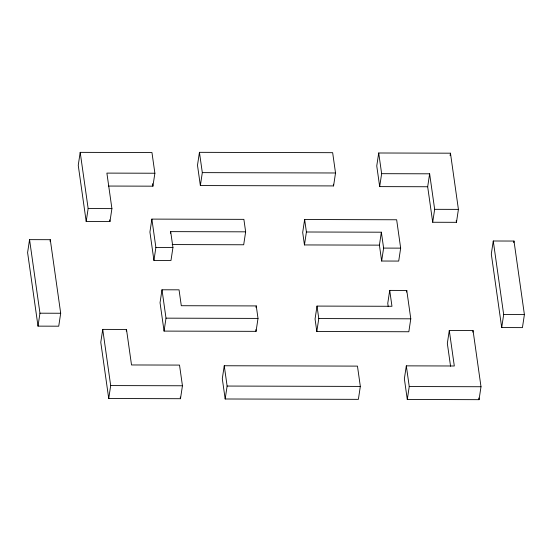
<?xml version="1.0" encoding="UTF-8"?>
<svg xmlns="http://www.w3.org/2000/svg" width="552" height="552" viewBox="0 0 552 552"><rect width="100%" height="100%" fill="white"/><g stroke="black" fill="none" stroke-linecap="round" stroke-linejoin="round"><path stroke-width="0.83" d="M29.56 239.644L27.6 252.581L38.005 326.135L58.733 326.191L60.692 313.253L50.287 239.699L29.56 239.644L39.958 313.198L38.005 326.135M50.046 241.314L50.287 239.699M80.199 152.352L78.239 165.29L86.188 221.49L109.951 221.552L111.911 208.615L106.888 173.107L154.884 173.231L151.959 152.545L80.199 152.352L88.147 208.552L86.188 221.49M102.734 329.385L100.781 342.323L108.73 398.516L180.483 398.71L182.443 385.772L179.517 365.086L131.521 364.962L126.498 329.447L102.734 329.385L110.683 385.586L108.73 398.516M126.256 331.069L126.498 329.447M108.358 186.052L152.925 186.169L154.884 173.231M151.876 219.103L149.916 232.04L153.932 260.42L170.982 260.461L172.942 247.524L170.692 231.633L245.647 231.833L243.88 219.351L151.876 219.103L155.885 247.482L153.932 260.42M170.451 233.254L170.692 231.633M161.998 289.786L160.039 302.724L164.054 331.096L256.059 331.345L258.012 318.407L256.252 305.925L181.297 305.718L179.048 289.828L161.998 289.786L166.007 318.159L164.054 331.096M199.445 152.324L197.485 165.262L200.362 185.569L333.574 185.92L335.526 172.983L332.656 152.683L199.445 152.324L202.315 172.631L200.362 185.569M224.25 365.755L222.297 378.693L225.168 398.992L358.379 399.351L360.332 386.414L357.461 366.114L224.25 365.755L227.12 386.055L225.168 398.992M245.647 231.833L243.687 244.771L172.183 244.577M256.004 307.54L256.252 305.925M379.41 245.136L381.653 261.027L398.71 261.075L400.662 248.138L396.653 219.765L304.642 219.517L302.689 232.454L304.456 244.936L379.41 245.136L381.363 232.199L306.408 231.999L304.456 244.936M389.719 290.393L391.968 306.284L317.014 306.084L315.054 319.022L316.82 331.504L408.832 331.752L410.785 318.815L406.769 290.442L389.719 290.393L387.759 303.331L388.235 306.677M316.82 331.504L318.78 318.566L317.014 306.084M427.676 186.748L432.699 222.256L456.463 222.318L458.415 209.38L450.466 153.187L378.713 152.994L376.754 165.931L379.679 186.617L427.676 186.748L429.635 173.811L381.639 173.68L379.679 186.617M381.653 261.027L383.612 248.089L381.363 232.199M406.527 292.056L406.769 290.442M449.293 330.475L454.31 365.99L406.32 365.859L404.361 378.796L407.286 399.482L479.046 399.676L480.999 386.738L473.05 330.544L449.293 330.475L447.334 343.413L450.563 366.245M432.699 222.256L434.659 209.318L429.635 173.811M407.286 399.482L409.246 386.545L406.32 365.859M450.101 155.616L450.466 153.187M472.809 332.159L473.05 330.544M493.267 240.996L491.301 254.017L501.699 327.571L522.433 327.626L524.4 314.605L513.995 241.052L493.267 240.996L503.672 314.55L501.699 327.571M513.753 242.68L513.995 241.052M202.315 172.631L335.526 172.983M434.659 209.318L458.415 209.38M88.147 208.552L111.911 208.615M155.885 247.482L172.942 247.524M383.612 248.089L400.662 248.138M39.958 313.198L60.692 313.253M503.672 314.55L524.4 314.605M166.007 318.159L258.012 318.407M318.78 318.566L410.785 318.815M110.683 385.586L182.443 385.772M227.12 386.055L360.332 386.414M409.246 386.545L480.999 386.738M456.221 220.621L456.463 222.318M478.805 397.971L479.046 399.676M378.713 152.994L381.639 173.68M333.332 184.23L333.574 185.92M304.642 219.517L306.408 231.999M255.824 329.675L256.059 331.345M152.573 183.685L152.925 186.169M180.249 397.06L180.483 398.71M109.71 219.862L109.951 221.552"/></g></svg>
